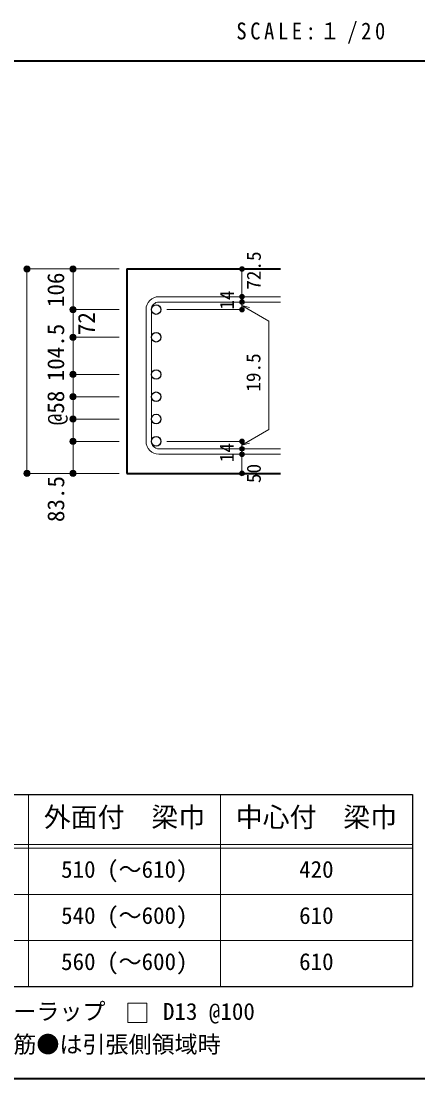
# Model space of a CAD drawing. Units: millimetres at full size, sheet at 1:20; details may follow other scales. Extents: x -3982 to 3969, y -2797 to 2801.
# Drawn here: x 1388 to 2421, y -2797 to -45 of the extents above; entities that cross this region are included whole.
import ezdxf
from ezdxf.enums import TextEntityAlignment as Align

# ---------------------------------------------------------------- set-up
doc = ezdxf.new("R2010")
doc.units = ezdxf.units.MM
doc.header["$LTSCALE"] = 20
doc.header["$PDMODE"] = 32
doc.header["$PDSIZE"] = 12
for name, color, linetype, lineweight in [('6-1_躯体線', 2, 'Continuous', 35), ('6-5_梁主筋', 7, 'Continuous', 18), ('6-6_S.T.P.', 7, 'Continuous', 18), ('6-7_文字', 7, 'Continuous', 18), ('6-D_寸法', 4, 'Continuous', 9), ('6-E_枠', 7, 'Continuous', 18), ('F-0_枠', 6, 'Continuous', 40)]:
    doc.layers.add(name, color=color, linetype=linetype, lineweight=lineweight)
doc.styles.add('ＭＳ ゴシック', font='')
doc.styles.get('ＭＳ ゴシック').set_extended_font_data('MS Gothic')

msp = doc.modelspace()

# ---------------------------------------------------------------- linework, layer by layer
at = {"layer": '6-1_躯体線'}
for p, q in [((1662.96, -689.67), (2062.96, -689.67)), ((1662.96, -689.67), (1662.96, -1221.64)), ((1662.96, -1221.64), (2062.96, -1221.64))]:
    msp.add_line(p, q, dxfattribs=at)
at = {"layer": '6-5_梁主筋', "color": 3, "lineweight": 25}
for centre in [(1739.46, -795.22), (1739.46, -867.14), (1739.46, -964.14), (1739.46, -1022.14), (1739.46, -1080.14), (1739.46, -1138.14)]:
    msp.add_circle(centre, 12.5, dxfattribs=at)
at = {"layer": '6-6_S.T.P.'}
for p, q in [((1746.46, -761.72), (2062.96, -761.72)), ((1712.96, -795.22), (1712.96, -1138.14)), ((1726.96, -795.22), (1726.96, -1138.14)), ((1746.46, -775.72), (2062.96, -775.72)), ((1746.46, -1157.64), (2062.96, -1157.64)), ((1746.46, -1171.64), (2062.96, -1171.64))]:
    msp.add_line(p, q, dxfattribs=at)
for centre, radius, start, end in [((1746.46, -795.22), 33.5, 90, 180), ((1746.46, -795.22), 19.5, 90, 180), ((1746.46, -1138.14), 33.5, 180, 270), ((1746.46, -1138.14), 19.5, 180, 270)]:
    msp.add_arc(centre, radius, start, end, dxfattribs=at)
at = {"layer": '6-7_文字'}
msp.add_lwpolyline([(1665.32, -2650.12), (1715.32, -2650.12), (1715.32, -2600.12), (1665.32, -2600.12)], close=True, dxfattribs=at)
at = {"layer": '6-D_寸法'}
for p, q in [((1402.96, -689.67), (1402.96, -1221.64)), ((1522.96, -689.67), (1522.96, -795.22)), ((1962.96, -761.15), (1962.96, -689.67)), ((1962.96, -775.72), (1962.96, -761.72)), ((1522.96, -795.22), (1642.96, -795.22)), ((1962.96, -795.22), (1766.87, -795.22)), ((1962.96, -784.9), (2033.02, -825.35)), ((1962.96, -784.9), (1982.28, -790.07)), ((2033.02, -825.35), (2033.02, -1107.44)), ((1522.96, -867.14), (1642.96, -867.14)), ((1522.96, -964.14), (1642.96, -964.14)), ((1522.96, -964.14), (1522.96, -1022.14)), ((1522.96, -1022.14), (1642.96, -1022.14)), ((1522.96, -1080.14), (1642.96, -1080.14)), ((1962.96, -1147.89), (2033.02, -1107.44)), ((1522.96, -1138.14), (1642.96, -1138.14)), ((1522.96, -1221.64), (1522.96, -1138.14)), ((1962.96, -1138.14), (1766.87, -1138.14)), ((1962.96, -1157.64), (1962.96, -1138.14)), ((1962.96, -1147.89), (1982.28, -1142.72)), ((1962.96, -1171.64), (1962.96, -1157.64)), ((1962.96, -1221.64), (1962.96, -1171.64)), ((1402.96, -1221.64), (1512.82, -1221.64)), ((1402.96, -1221.64), (1522.96, -1221.64)), ((1522.96, -1221.64), (1642.96, -1221.64))]:
    msp.add_line(p, q, dxfattribs=at)
for points in [[(1402.96, -689.67), (1522.96, -689.67), (1642.96, -689.67)], [(1522.96, -795.22), (1522.96, -867.14), (1522.96, -964.14)], [(1962.96, -775.15), (1962.96, -795.22), (1962.96, -775.15)], [(1522.96, -1022.14), (1522.96, -1080.14), (1522.96, -1138.14)]]:
    msp.add_lwpolyline(points, dxfattribs=at)
for centre, radius in [((1402.96, -689.67), 8), ((1402.96, -689.67), 7.2), ((1402.96, -689.67), 6.4), ((1402.96, -689.67), 5.6), ((1402.96, -689.67), 4.8), ((1402.96, -689.67), 4), ((1402.96, -689.67), 3.2), ((1402.96, -689.67), 2.4), ((1522.96, -689.67), 8), ((1522.96, -689.67), 7.2), ((1522.96, -689.67), 6.4), ((1522.96, -689.67), 5.6), ((1522.96, -689.67), 4.8), ((1522.96, -689.67), 4), ((1522.96, -689.67), 3.2), ((1522.96, -689.67), 2.4), ((1962.96, -689.67), 4), ((1962.96, -689.67), 3.6), ((1962.96, -689.67), 3.2), ((1962.96, -689.67), 2.8), ((1962.96, -689.67), 2.4), ((1962.96, -689.67), 2), ((1402.96, -689.67), 1.6), ((1402.96, -689.67), 0.8), ((1522.96, -689.67), 1.6), ((1522.96, -689.67), 0.8), ((1962.96, -689.67), 1.6), ((1962.96, -689.67), 1.2), ((1962.96, -689.67), 0.8), ((1962.96, -689.67), 0.4), ((1962.96, -761.72), 4), ((1962.96, -761.72), 3.6), ((1962.96, -761.72), 3.2), ((1962.96, -761.72), 2.8), ((1962.96, -761.72), 2.4), ((1962.96, -761.72), 2), ((1962.96, -761.72), 1.6), ((1962.96, -761.72), 1.2), ((1962.96, -761.72), 0.8), ((1962.96, -761.72), 0.4), ((1522.96, -795.22), 8), ((1522.96, -795.22), 7.2), ((1522.96, -795.22), 6.4), ((1522.96, -795.22), 5.6), ((1522.96, -795.22), 4.8), ((1522.96, -795.22), 4), ((1522.96, -795.22), 3.2), ((1522.96, -795.22), 2.4), ((1522.96, -795.22), 1.6), ((1522.96, -795.22), 0.8), ((1962.96, -775.72), 4), ((1962.96, -795.22), 4), ((1962.96, -775.72), 3.6), ((1962.96, -795.22), 3.6), ((1962.96, -775.72), 3.2), ((1962.96, -795.22), 3.2), ((1962.96, -775.72), 2.8), ((1962.96, -795.22), 2.8), ((1962.96, -775.72), 2.4), ((1962.96, -795.22), 2.4), ((1962.96, -775.72), 2), ((1962.96, -795.22), 2), ((1962.96, -775.72), 1.6), ((1962.96, -795.22), 1.6), ((1962.96, -775.72), 1.2), ((1962.96, -795.22), 1.2), ((1962.96, -775.72), 0.8), ((1962.96, -795.22), 0.8), ((1962.96, -775.72), 0.4), ((1962.96, -795.22), 0.4), ((1522.96, -867.14), 8), ((1522.96, -867.14), 7.2), ((1522.96, -867.14), 6.4), ((1522.96, -867.14), 5.6), ((1522.96, -867.14), 4.8), ((1522.96, -867.14), 4), ((1522.96, -867.14), 3.2), ((1522.96, -867.14), 2.4), ((1522.96, -867.14), 1.6), ((1522.96, -867.14), 0.8), ((1522.96, -964.14), 8), ((1522.96, -964.14), 7.2), ((1522.96, -964.14), 6.4), ((1522.96, -964.14), 5.6), ((1522.96, -964.14), 4.8), ((1522.96, -964.14), 4), ((1522.96, -964.14), 3.2), ((1522.96, -964.14), 2.4), ((1522.96, -964.14), 1.6), ((1522.96, -964.14), 0.8), ((1522.96, -1022.14), 8), ((1522.96, -1022.14), 7.2), ((1522.96, -1022.14), 6.4), ((1522.96, -1022.14), 5.6), ((1522.96, -1022.14), 4.8), ((1522.96, -1022.14), 4), ((1522.96, -1022.14), 3.2), ((1522.96, -1022.14), 2.4), ((1522.96, -1022.14), 1.6), ((1522.96, -1022.14), 0.8), ((1522.96, -1080.14), 8), ((1522.96, -1080.14), 7.2), ((1522.96, -1080.14), 6.4), ((1522.96, -1080.14), 5.6), ((1522.96, -1080.14), 4.8), ((1522.96, -1080.14), 4), ((1522.96, -1080.14), 3.2), ((1522.96, -1080.14), 2.4), ((1522.96, -1080.14), 1.6), ((1522.96, -1080.14), 0.8), ((1522.96, -1138.14), 8), ((1522.96, -1138.14), 7.2), ((1522.96, -1138.14), 6.4), ((1522.96, -1138.14), 5.6), ((1522.96, -1138.14), 4.8), ((1522.96, -1138.14), 4), ((1522.96, -1138.14), 3.2), ((1522.96, -1138.14), 2.4), ((1522.96, -1138.14), 1.6), ((1522.96, -1138.14), 0.8), ((1962.96, -1138.14), 4), ((1962.96, -1157.64), 4), ((1962.96, -1138.14), 3.6), ((1962.96, -1157.64), 3.6), ((1962.96, -1138.14), 3.2), ((1962.96, -1157.64), 3.2), ((1962.96, -1138.14), 2.8), ((1962.96, -1157.64), 2.8), ((1962.96, -1138.14), 2.4), ((1962.96, -1157.64), 2.4), ((1962.96, -1138.14), 2), ((1962.96, -1157.64), 2), ((1962.96, -1138.14), 1.6), ((1962.96, -1138.14), 1.2), ((1962.96, -1138.14), 0.8), ((1962.96, -1138.14), 0.4), ((1962.96, -1171.64), 4), ((1962.96, -1171.64), 3.6), ((1962.96, -1171.64), 3.2), ((1962.96, -1171.64), 2.8), ((1962.96, -1171.64), 2.4), ((1962.96, -1171.64), 2), ((1962.96, -1157.64), 1.6), ((1962.96, -1171.64), 1.6), ((1962.96, -1157.64), 1.2), ((1962.96, -1171.64), 1.2), ((1962.96, -1157.64), 0.8), ((1962.96, -1171.64), 0.8), ((1962.96, -1157.64), 0.4), ((1962.96, -1171.64), 0.4), ((1402.96, -1221.64), 8), ((1402.96, -1221.64), 7.2), ((1402.96, -1221.64), 6.4), ((1402.96, -1221.64), 5.6), ((1402.96, -1221.64), 4.8), ((1402.96, -1221.64), 4), ((1402.96, -1221.64), 3.2), ((1402.96, -1221.64), 2.4), ((1402.96, -1221.64), 1.6), ((1402.96, -1221.64), 0.8), ((1522.96, -1221.64), 8), ((1522.96, -1221.64), 7.2), ((1522.96, -1221.64), 6.4), ((1522.96, -1221.64), 5.6), ((1522.96, -1221.64), 4.8), ((1522.96, -1221.64), 4), ((1522.96, -1221.64), 3.2), ((1522.96, -1221.64), 2.4), ((1522.96, -1221.64), 1.6), ((1522.96, -1221.64), 0.8), ((1962.96, -1221.64), 4), ((1962.96, -1221.64), 3.6), ((1962.96, -1221.64), 3.2), ((1962.96, -1221.64), 2.8), ((1962.96, -1221.64), 2.4), ((1962.96, -1221.64), 2), ((1962.96, -1221.64), 1.6), ((1962.96, -1221.64), 1.2), ((1962.96, -1221.64), 0.8), ((1962.96, -1221.64), 0.4)]:
    msp.add_circle(centre, radius, dxfattribs=at)
at = {"layer": '6-D_寸法', "color": 7}
for p in [(1402.96, -689.67), (1522.96, -689.67), (1962.96, -689.67), (1962.96, -761.72), (1962.96, -775.72), (1522.96, -795.22), (1962.96, -795.22), (1522.96, -867.14), (1522.96, -964.14), (1522.96, -1022.14), (1522.96, -1080.14), (1522.96, -1138.14), (1962.96, -1138.14), (1962.96, -1157.64), (1962.96, -1171.64), (1402.96, -1221.64), (1522.96, -1221.64), (1962.96, -1221.64)]:
    msp.add_point(p, dxfattribs=at)
at = {"layer": '6-E_枠', "color": 3, "lineweight": 25}
for p, q in [((965.14, -2056.95), (2406.83, -2056.95)), ((2406.83, -2056.95), (2406.83, -2556.95)), ((965.14, -2556.95), (2406.83, -2556.95))]:
    msp.add_line(p, q, dxfattribs=at)
at = {"layer": '6-E_枠'}
for p, q in [((1406.83, -2056.95), (1406.83, -2556.95)), ((1906.83, -2056.95), (1906.83, -2556.95)), ((965.14, -2186.95), (2406.83, -2186.95)), ((965.14, -2196.95), (2406.83, -2196.95)), ((965.14, -2316.95), (2406.83, -2316.95)), ((965.14, -2436.95), (2406.83, -2436.95))]:
    msp.add_line(p, q, dxfattribs=at)
at = {"layer": 'F-0_枠', "color": 2, "lineweight": 35}
msp.add_line((-3981.92, -148.03), (2482.4, -148.03), dxfattribs=at)
at = {"layer": 'F-0_枠'}
msp.add_line((3969.4, -2796.83), (-3981.92, -2796.83), dxfattribs=at)

# ---------------------------------------------------------------- texts
at = {"layer": '6-7_文字', "color": 2, "style": 'ＭＳ ゴシック'}
for s, p in [('外面付\u3000梁巾', (1446.83, -2156.95)), ('中心付\u3000梁巾', (1946.83, -2156.95))]:
    msp.add_text(s, height=51.32, dxfattribs=at).set_placement(p, align=Align.BOTTOM_LEFT)
at = {"layer": '6-7_文字', "style": 'ＭＳ ゴシック'}
for s, p in [('510 (～610)', (1491.83, -2286.95)), ('420', (2111.83, -2286.95)), ('540 (～600)', (1491.83, -2406.95)), ('610', (2111.83, -2406.95)), ('560 (～600)', (1491.83, -2526.95)), ('610', (2111.83, -2526.95)), ('※ 基礎梁スターラップ     D13 @100', (977.51, -2656.67)), ('※ 柱型立上り筋●は引張側領域時', (977.51, -2742.34))]:
    msp.add_text(s, height=43.99, dxfattribs=at).set_placement(p, align=Align.BOTTOM_LEFT)
at = {"layer": '6-7_文字', "color": 2, "insert": (1948.17, -103.03), "char_height": 43.99, "attachment_point": 7, "style": 'ＭＳ ゴシック'}
msp.add_mtext('\\T1.34;\\W0.9;SCALE:１/20', dxfattribs=at)
at = {"layer": '6-D_寸法', "style": 'ＭＳ ゴシック'}
for s, height, p in [('72.5', 36.66, (2022.96, -743.67)), ('106', 43.99, (1512.96, -788.74)), ('14', 36.66, (1952.96, -795.61)), ('72', 43.99, (1592.96, -861.7)), ('104.5', 43.99, (1512.96, -981.78)), ('19.5', 36.66, (2021.94, -1008.88)), ('@58', 43.99, (1512.96, -1096.14)), ('14', 36.66, (1952.56, -1192.33)), ('50', 36.66, (2022.96, -1246.64)), ('83.5', 43.99, (1513.27, -1348.13))]:
    msp.add_text(s, height=height, rotation=90, dxfattribs=at).set_placement(p, align=Align.BOTTOM_LEFT)

doc.saveas('drawing.dxf')
